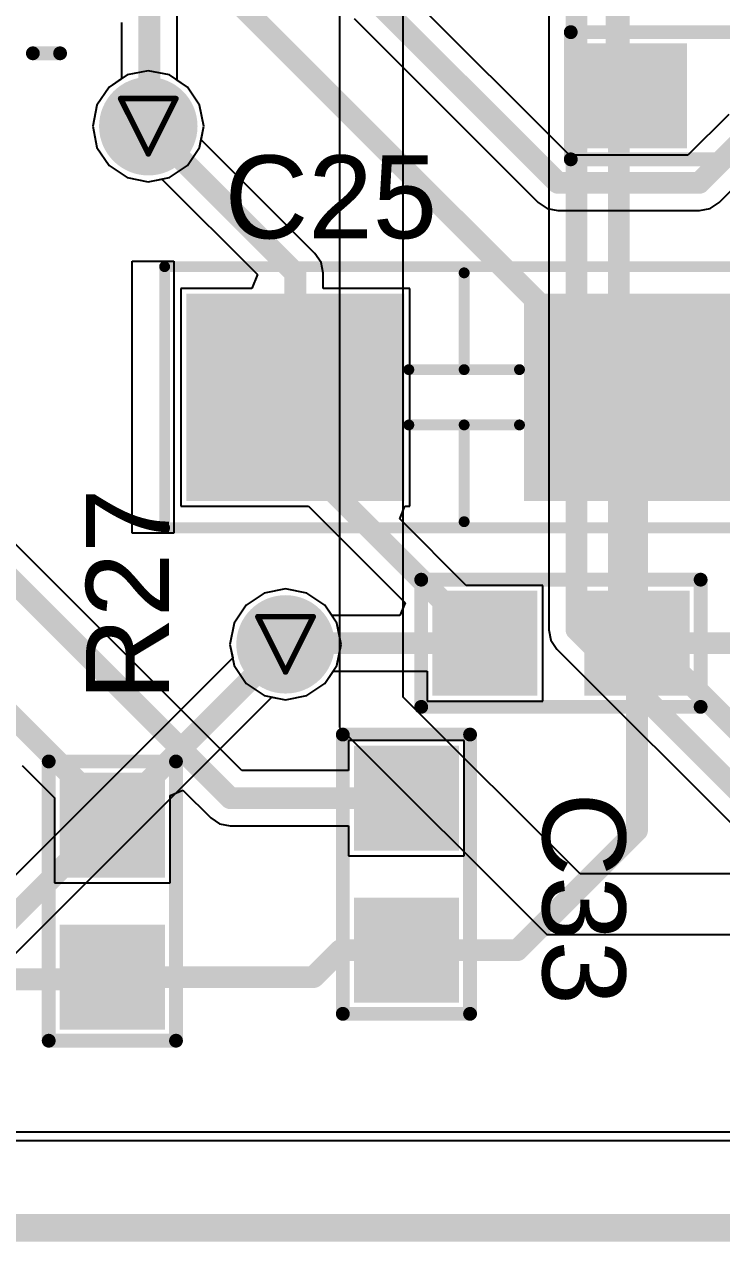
# Model space of a CAD drawing. Header units: inches. Extents: x 0 to 423, y -3 to 110.
# Drawn here: x 47.93 to 54.33, y -0.13 to 11.06 of the extents above; entities that cross this region are included whole.
import ezdxf

# ---------------------------------------------------------------- set-up
doc = ezdxf.new("R2010")
doc.units = ezdxf.units.IN
for name, color, linetype in [('Board Outline', 56, 'Continuous'), ('Bottom Layer', 5, 'Continuous'), ('Bottom Solder', 6, 'Continuous'), ('Drill Drawing', 1, 'Continuous'), ('Mechanical 1', 6, 'Continuous'), ('Mechanical 16', 56, 'Continuous'), ('Mechanical 6', 56, 'Continuous'), ('Mid Layer', 16, 'Continuous'), ('Mid Layer 2', 76, 'Continuous'), ('Top Layer', 1, 'Continuous'), ('Top Overlay', 2, 'Continuous'), ('Top Paste', 8, 'Continuous'), ('Top Solder', 216, 'Continuous'), ('Via Holes', 16, 'Continuous')]:
    doc.layers.add(name, color=color, linetype=linetype)
doc.styles.add('Arial', font='', dxfattribs={"height": 0.2})
doc.styles.get('Arial').set_extended_font_data('Arial')

# ---------------------------------------------------------------- blocks, each defined once
blk = doc.blocks.new('0603C_TBD_53')
at = {"layer": 'Top Layer'}
for points in [[(-0.381, 0.381), (0.381, 0.381), (0.381, -0.381), (-0.381, -0.381)], [(1.016, 0.381), (1.778, 0.381), (1.778, -0.381), (1.016, -0.381)]]:
    blk.add_hatch(color=1, dxfattribs=at).paths.add_polyline_path(points)
at = {"layer": 'Top Paste'}
for points in [[(-0.381, 0.381), (0.381, 0.381), (0.381, -0.381), (-0.381, -0.381)], [(1.016, 0.381), (1.778, 0.381), (1.778, -0.381), (1.016, -0.381)]]:
    blk.add_hatch(color=8, dxfattribs=at).paths.add_polyline_path(points)
at = {"layer": 'Top Solder'}
for points in [[(-0.4826, 0.4826), (0.4826, 0.4826), (0.4826, -0.4826), (-0.4826, -0.4826)], [(0.9144, 0.4826), (1.8796, 0.4826), (1.8796, -0.4826), (0.9144, -0.4826)]]:
    blk.add_hatch(color=216, dxfattribs=at).paths.add_polyline_path(points)
at = {"layer": 'Top Overlay'}
for points in [[(-0.5842, 0.5842, 0.127, 0.127, 0), (-0.5842, -0.5842, 0.127, 0.127, 0)], [(-0.5842, 0.5842, 0.127, 0.127, 0), (1.9812, 0.5842, 0.127, 0.127, 0)], [(1.9812, 0.5842, 0.127, 0.127, 0), (1.9812, -0.5842, 0.127, 0.127, 0)], [(-0.5842, -0.5842, 0.127, 0.127, 0), (1.9812, -0.5842, 0.127, 0.127, 0)]]:
    blk.add_lwpolyline(points, format="xyseb", dxfattribs=at)
for points in [[(-0.61595, 0.5842, 0.0635, 0.0635, 1), (-0.55245, 0.5842, 0.0635, 0.0635, 1)], [(-0.61595, 0.5842, 0.0635, 0.0635, 1), (-0.55245, 0.5842, 0.0635, 0.0635, 1)], [(1.94945, 0.5842, 0.0635, 0.0635, 1), (2.01295, 0.5842, 0.0635, 0.0635, 1)], [(1.94945, 0.5842, 0.0635, 0.0635, 1), (2.01295, 0.5842, 0.0635, 0.0635, 1)], [(-0.61595, -0.5842, 0.0635, 0.0635, 1), (-0.55245, -0.5842, 0.0635, 0.0635, 1)], [(-0.61595, -0.5842, 0.0635, 0.0635, 1), (-0.55245, -0.5842, 0.0635, 0.0635, 1)], [(1.94945, -0.5842, 0.0635, 0.0635, 1), (2.01295, -0.5842, 0.0635, 0.0635, 1)], [(1.94945, -0.5842, 0.0635, 0.0635, 1), (2.01295, -0.5842, 0.0635, 0.0635, 1)]]:
    blk.add_lwpolyline(points, format="xyseb", close=True, dxfattribs=at)
blk = doc.blocks.new('C_3216_TANTAL__91')
at = {"layer": 'Top Layer'}
for points in [[(-2.449957, 0.850011), (-0.649859, 0.850011), (-0.649859, -0.850011), (-2.449957, -0.850011)], [(0.649859, 0.850011), (2.449957, 0.850011), (2.449957, -0.850011), (0.649859, -0.850011)]]:
    blk.add_hatch(color=1, dxfattribs=at).paths.add_polyline_path(points)
at = {"layer": 'Top Paste'}
for points in [[(-2.449957, 0.850011), (-0.649859, 0.850011), (-0.649859, -0.850011), (-2.449957, -0.850011)], [(0.649859, 0.850011), (2.449957, 0.850011), (2.449957, -0.850011), (0.649859, -0.850011)]]:
    blk.add_hatch(color=8, dxfattribs=at).paths.add_polyline_path(points)
at = {"layer": 'Top Solder'}
for points in [[(-2.551557, 0.951611), (-0.548259, 0.951611), (-0.548259, -0.951611), (-2.551557, -0.951611)], [(0.548259, 0.951611), (2.551557, 0.951611), (2.551557, -0.951611), (0.548259, -0.951611)]]:
    blk.add_hatch(color=216, dxfattribs=at).paths.add_polyline_path(points)
at = {"layer": 'Mechanical 16'}
for p, q in [((2.667, -1.249934), (2.667, 1.249934)), ((2.667, 1.249934), (3.048, 1.249934)), ((3.048, 1.249934), (3.048, -1.249934)), ((3.048, -1.249934), (2.667, -1.249934))]:
    blk.add_line(p, q, dxfattribs=at)
for points in [[(2.750058, 1.199896, 0.100076, 0.100076, 0), (-2.750058, 1.199896, 0.100076, 0.100076, 0)], [(-2.750058, 1.199896, 0.100076, 0.100076, 0), (-2.750058, -1.199896, 0.100076, 0.100076, 0)], [(2.750058, 1.199896, 0.100076, 0.100076, 0), (2.750058, -1.199896, 0.100076, 0.100076, 0)], [(0, 1.143, 0.100076, 0.100076, 0), (0, 0.254, 0.100076, 0.100076, 0)], [(0, 0.254, 0.100076, 0.100076, 0), (-0.508, 0.254, 0.100076, 0.100076, 0)], [(0.508, 0.254, 0.100076, 0.100076, 0), (0, 0.254, 0.100076, 0.100076, 0)], [(0, -0.254, 0.100076, 0.100076, 0), (-0.508, -0.254, 0.100076, 0.100076, 0)], [(0, -0.254, 0.100076, 0.100076, 0), (0, -1.143, 0.100076, 0.100076, 0)], [(0.508, -0.254, 0.100076, 0.100076, 0), (0, -0.254, 0.100076, 0.100076, 0)], [(2.750058, -1.199896, 0.100076, 0.100076, 0), (-2.750058, -1.199896, 0.100076, 0.100076, 0)]]:
    blk.add_lwpolyline(points, format="xyseb", dxfattribs=at)
for points in [[(-2.775077, 1.199896, 0.050038, 0.050038, 1), (-2.725039, 1.199896, 0.050038, 0.050038, 1)], [(-2.775077, 1.199896, 0.050038, 0.050038, 1), (-2.725039, 1.199896, 0.050038, 0.050038, 1)], [(2.725039, 1.199896, 0.050038, 0.050038, 1), (2.775077, 1.199896, 0.050038, 0.050038, 1)], [(2.725039, 1.199896, 0.050038, 0.050038, 1), (2.775077, 1.199896, 0.050038, 0.050038, 1)], [(-0.025019, 1.143, 0.050038, 0.050038, 1), (0.025019, 1.143, 0.050038, 0.050038, 1)], [(-0.533019, 0.254, 0.050038, 0.050038, 1), (-0.482981, 0.254, 0.050038, 0.050038, 1)], [(-0.025019, 0.254, 0.050038, 0.050038, 1), (0.025019, 0.254, 0.050038, 0.050038, 1)], [(-0.025019, 0.254, 0.050038, 0.050038, 1), (0.025019, 0.254, 0.050038, 0.050038, 1)], [(-0.025019, 0.254, 0.050038, 0.050038, 1), (0.025019, 0.254, 0.050038, 0.050038, 1)], [(0.482981, 0.254, 0.050038, 0.050038, 1), (0.533019, 0.254, 0.050038, 0.050038, 1)], [(-0.533019, -0.254, 0.050038, 0.050038, 1), (-0.482981, -0.254, 0.050038, 0.050038, 1)], [(-0.025019, -0.254, 0.050038, 0.050038, 1), (0.025019, -0.254, 0.050038, 0.050038, 1)], [(-0.025019, -0.254, 0.050038, 0.050038, 1), (0.025019, -0.254, 0.050038, 0.050038, 1)], [(-0.025019, -0.254, 0.050038, 0.050038, 1), (0.025019, -0.254, 0.050038, 0.050038, 1)], [(0.482981, -0.254, 0.050038, 0.050038, 1), (0.533019, -0.254, 0.050038, 0.050038, 1)], [(-0.025019, -1.143, 0.050038, 0.050038, 1), (0.025019, -1.143, 0.050038, 0.050038, 1)], [(-2.775077, -1.199896, 0.050038, 0.050038, 1), (-2.725039, -1.199896, 0.050038, 0.050038, 1)], [(-2.775077, -1.199896, 0.050038, 0.050038, 1), (-2.725039, -1.199896, 0.050038, 0.050038, 1)], [(2.725039, -1.199896, 0.050038, 0.050038, 1), (2.775077, -1.199896, 0.050038, 0.050038, 1)], [(2.725039, -1.199896, 0.050038, 0.050038, 1), (2.775077, -1.199896, 0.050038, 0.050038, 1)]]:
    blk.add_lwpolyline(points, format="xyseb", close=True, dxfattribs=at)
blk = doc.blocks.new('C_1608_92')
at = {"layer": 'Top Layer'}
for points in [[(-0.381, 0.381), (0.381, 0.381), (0.381, -0.381), (-0.381, -0.381)], [(1.016, 0.381), (1.778, 0.381), (1.778, -0.381), (1.016, -0.381)]]:
    blk.add_hatch(color=1, dxfattribs=at).paths.add_polyline_path(points)
at = {"layer": 'Top Paste'}
for points in [[(-0.381, 0.381), (0.381, 0.381), (0.381, -0.381), (-0.381, -0.381)], [(1.016, 0.381), (1.778, 0.381), (1.778, -0.381), (1.016, -0.381)]]:
    blk.add_hatch(color=8, dxfattribs=at).paths.add_polyline_path(points)
at = {"layer": 'Top Solder'}
for points in [[(-0.4826, 0.4826), (0.4826, 0.4826), (0.4826, -0.4826), (-0.4826, -0.4826)], [(0.9144, 0.4826), (1.8796, 0.4826), (1.8796, -0.4826), (0.9144, -0.4826)]]:
    blk.add_hatch(color=216, dxfattribs=at).paths.add_polyline_path(points)
at = {"layer": 'Top Overlay'}
for points in [[(-0.5842, 0.5842, 0.127, 0.127, 0), (-0.5842, -0.5842, 0.127, 0.127, 0)], [(1.9812, 0.5842, 0.127, 0.127, 0), (-0.5842, 0.5842, 0.127, 0.127, 0)], [(1.9812, 0.5842, 0.127, 0.127, 0), (1.9812, -0.5842, 0.127, 0.127, 0)], [(1.9812, -0.5842, 0.127, 0.127, 0), (-0.5842, -0.5842, 0.127, 0.127, 0)]]:
    blk.add_lwpolyline(points, format="xyseb", dxfattribs=at)
for points in [[(-0.61595, 0.5842, 0.0635, 0.0635, 1), (-0.55245, 0.5842, 0.0635, 0.0635, 1)], [(-0.61595, 0.5842, 0.0635, 0.0635, 1), (-0.55245, 0.5842, 0.0635, 0.0635, 1)], [(1.94945, 0.5842, 0.0635, 0.0635, 1), (2.01295, 0.5842, 0.0635, 0.0635, 1)], [(1.94945, 0.5842, 0.0635, 0.0635, 1), (2.01295, 0.5842, 0.0635, 0.0635, 1)], [(-0.61595, -0.5842, 0.0635, 0.0635, 1), (-0.55245, -0.5842, 0.0635, 0.0635, 1)], [(-0.61595, -0.5842, 0.0635, 0.0635, 1), (-0.55245, -0.5842, 0.0635, 0.0635, 1)], [(1.94945, -0.5842, 0.0635, 0.0635, 1), (2.01295, -0.5842, 0.0635, 0.0635, 1)], [(1.94945, -0.5842, 0.0635, 0.0635, 1), (2.01295, -0.5842, 0.0635, 0.0635, 1)]]:
    blk.add_lwpolyline(points, format="xyseb", close=True, dxfattribs=at)
blk = doc.blocks.new('C_1608_95')
at = {"layer": 'Top Layer'}
for points in [[(-0.381, 0.381), (0.381, 0.381), (0.381, -0.381), (-0.381, -0.381)], [(1.016, 0.381), (1.778, 0.381), (1.778, -0.381), (1.016, -0.381)]]:
    blk.add_hatch(color=1, dxfattribs=at).paths.add_polyline_path(points)
at = {"layer": 'Top Paste'}
for points in [[(-0.381, 0.381), (0.381, 0.381), (0.381, -0.381), (-0.381, -0.381)], [(1.016, 0.381), (1.778, 0.381), (1.778, -0.381), (1.016, -0.381)]]:
    blk.add_hatch(color=8, dxfattribs=at).paths.add_polyline_path(points)
at = {"layer": 'Top Solder'}
for points in [[(-0.4826, 0.4826), (0.4826, 0.4826), (0.4826, -0.4826), (-0.4826, -0.4826)], [(0.9144, 0.4826), (1.8796, 0.4826), (1.8796, -0.4826), (0.9144, -0.4826)]]:
    blk.add_hatch(color=216, dxfattribs=at).paths.add_polyline_path(points)
at = {"layer": 'Top Overlay'}
for points in [[(-0.5842, -0.5842, 0.127, 0.127, 0), (-0.5842, 0.5842, 0.127, 0.127, 0)], [(-0.5842, 0.5842, 0.127, 0.127, 0), (1.9812, 0.5842, 0.127, 0.127, 0)], [(1.9812, -0.5842, 0.127, 0.127, 0), (1.9812, 0.5842, 0.127, 0.127, 0)], [(-0.5842, -0.5842, 0.127, 0.127, 0), (1.9812, -0.5842, 0.127, 0.127, 0)]]:
    blk.add_lwpolyline(points, format="xyseb", dxfattribs=at)
for points in [[(-0.61595, 0.5842, 0.0635, 0.0635, 1), (-0.55245, 0.5842, 0.0635, 0.0635, 1)], [(-0.61595, 0.5842, 0.0635, 0.0635, 1), (-0.55245, 0.5842, 0.0635, 0.0635, 1)], [(1.94945, 0.5842, 0.0635, 0.0635, 1), (2.01295, 0.5842, 0.0635, 0.0635, 1)], [(1.94945, 0.5842, 0.0635, 0.0635, 1), (2.01295, 0.5842, 0.0635, 0.0635, 1)], [(-0.61595, -0.5842, 0.0635, 0.0635, 1), (-0.55245, -0.5842, 0.0635, 0.0635, 1)], [(-0.61595, -0.5842, 0.0635, 0.0635, 1), (-0.55245, -0.5842, 0.0635, 0.0635, 1)], [(1.94945, -0.5842, 0.0635, 0.0635, 1), (2.01295, -0.5842, 0.0635, 0.0635, 1)], [(1.94945, -0.5842, 0.0635, 0.0635, 1), (2.01295, -0.5842, 0.0635, 0.0635, 1)]]:
    blk.add_lwpolyline(points, format="xyseb", close=True, dxfattribs=at)
blk = doc.blocks.new('0603C_TBD_128')
at = {"layer": 'Top Layer'}
for points in [[(-0.381, 0.381), (0.381, 0.381), (0.381, -0.381), (-0.381, -0.381)], [(1.016, 0.381), (1.778, 0.381), (1.778, -0.381), (1.016, -0.381)]]:
    blk.add_hatch(color=1, dxfattribs=at).paths.add_polyline_path(points)
at = {"layer": 'Top Paste'}
for points in [[(-0.381, 0.381), (0.381, 0.381), (0.381, -0.381), (-0.381, -0.381)], [(1.016, 0.381), (1.778, 0.381), (1.778, -0.381), (1.016, -0.381)]]:
    blk.add_hatch(color=8, dxfattribs=at).paths.add_polyline_path(points)
at = {"layer": 'Top Solder'}
for points in [[(-0.4826, 0.4826), (0.4826, 0.4826), (0.4826, -0.4826), (-0.4826, -0.4826)], [(0.9144, 0.4826), (1.8796, 0.4826), (1.8796, -0.4826), (0.9144, -0.4826)]]:
    blk.add_hatch(color=216, dxfattribs=at).paths.add_polyline_path(points)
at = {"layer": 'Top Overlay'}
for points in [[(-0.5842, 0.5842, 0.127, 0.127, 0), (-0.5842, -0.5842, 0.127, 0.127, 0)], [(-0.5842, 0.5842, 0.127, 0.127, 0), (1.9812, 0.5842, 0.127, 0.127, 0)], [(1.9812, 0.5842, 0.127, 0.127, 0), (1.9812, -0.5842, 0.127, 0.127, 0)], [(-0.5842, -0.5842, 0.127, 0.127, 0), (1.9812, -0.5842, 0.127, 0.127, 0)]]:
    blk.add_lwpolyline(points, format="xyseb", dxfattribs=at)
for points in [[(-0.61595, 0.5842, 0.0635, 0.0635, 1), (-0.55245, 0.5842, 0.0635, 0.0635, 1)], [(-0.61595, 0.5842, 0.0635, 0.0635, 1), (-0.55245, 0.5842, 0.0635, 0.0635, 1)], [(1.94945, 0.5842, 0.0635, 0.0635, 1), (2.01295, 0.5842, 0.0635, 0.0635, 1)], [(1.94945, 0.5842, 0.0635, 0.0635, 1), (2.01295, 0.5842, 0.0635, 0.0635, 1)], [(-0.61595, -0.5842, 0.0635, 0.0635, 1), (-0.55245, -0.5842, 0.0635, 0.0635, 1)], [(-0.61595, -0.5842, 0.0635, 0.0635, 1), (-0.55245, -0.5842, 0.0635, 0.0635, 1)], [(1.94945, -0.5842, 0.0635, 0.0635, 1), (2.01295, -0.5842, 0.0635, 0.0635, 1)], [(1.94945, -0.5842, 0.0635, 0.0635, 1), (2.01295, -0.5842, 0.0635, 0.0635, 1)]]:
    blk.add_lwpolyline(points, format="xyseb", close=True, dxfattribs=at)
blk = doc.blocks.new('W5500_131')
at = {"layer": 'Mechanical 6'}
blk.add_lwpolyline([(5.500116, -2.750058, 0.127, 0.127, 0), (5.750052, -2.750058, 0.127, 0.127, 0)], format="xyseb", dxfattribs=at)
for points in [[(5.468366, -2.750058, 0.0635, 0.0635, 1), (5.531866, -2.750058, 0.0635, 0.0635, 1)], [(5.718302, -2.750058, 0.0635, 0.0635, 1), (5.781802, -2.750058, 0.0635, 0.0635, 1)]]:
    blk.add_lwpolyline(points, format="xyseb", close=True, dxfattribs=at)

msp = doc.modelspace()

# ---------------------------------------------------------------- hatches: boundary and pattern name
at = {"layer": 'Bottom Layer'}
h = msp.add_hatch(color=5, dxfattribs=at)
edge = h.paths.add_edge_path()
edge.add_arc((49.07, 10.12), 0.35, 0, 360)
h = msp.add_hatch(color=5, dxfattribs=at)
edge = h.paths.add_edge_path()
edge.add_arc((50.33, 5.36), 0.35, 0, 360)
at = {"layer": 'Bottom Solder'}
h = msp.add_hatch(color=6, dxfattribs=at)
edge = h.paths.add_edge_path()
edge.add_arc((49.07, 10.12), 0.452, 0, 360)
h = msp.add_hatch(color=6, dxfattribs=at)
edge = h.paths.add_edge_path()
edge.add_arc((50.33, 5.36), 0.452, 0, 360)
at = {"layer": 'Mid Layer'}
h = msp.add_hatch(color=16, dxfattribs=at)
edge = h.paths.add_edge_path()
edge.add_arc((49.07, 10.12), 0.35, 0, 360)
h = msp.add_hatch(color=16, dxfattribs=at)
edge = h.paths.add_edge_path()
edge.add_arc((50.33, 5.36), 0.35, 0, 360)
at = {"layer": 'Mid Layer 2'}
h = msp.add_hatch(color=76, dxfattribs=at)
edge = h.paths.add_edge_path()
edge.add_arc((49.07, 10.12), 0.35, 0, 360)
h = msp.add_hatch(color=76, dxfattribs=at)
edge = h.paths.add_edge_path()
edge.add_arc((50.33, 5.36), 0.35, 0, 360)
at = {"layer": 'Top Layer'}
h = msp.add_hatch(color=1, dxfattribs=at)
edge = h.paths.add_edge_path()
edge.add_arc((49.07, 10.12), 0.35, 0, 360)
h = msp.add_hatch(color=1, dxfattribs=at)
edge = h.paths.add_edge_path()
edge.add_arc((50.33, 5.36), 0.35, 0, 360)
at = {"layer": 'Top Solder'}
h = msp.add_hatch(color=216, dxfattribs=at)
edge = h.paths.add_edge_path()
edge.add_arc((49.07, 10.12), 0.452, 0, 360)
h = msp.add_hatch(color=216, dxfattribs=at)
edge = h.paths.add_edge_path()
edge.add_arc((50.33, 5.36), 0.452, 0, 360)
at = {"layer": 'Via Holes'}
h = msp.add_hatch(color=7, dxfattribs=at)
edge = h.paths.add_edge_path()
edge.add_arc((49.07, 10.12), 0.25, 0, 360)
h = msp.add_hatch(color=7, dxfattribs=at)
edge = h.paths.add_edge_path()
edge.add_arc((50.33, 5.36), 0.25, 0, 360)

# ---------------------------------------------------------------- linework, layer by layer
at = {"layer": 'Board Outline'}
msp.add_lwpolyline([(0, 0, 0.254, 0.254, 0), (64.06, 0, 0.254, 0.254, 0)], format="xyseb", dxfattribs=at)
at = {"layer": 'Bottom Layer'}
for p, q in [((52.746, 24.317), (52.746, 5.495)), ((49.07, 10.63), (48.875, 10.591)), ((49.265, 10.591), (49.07, 10.63)), ((48.875, 10.591), (48.71, 10.48)), ((49.43, 10.48), (49.265, 10.591)), ((48.71, 10.48), (48.599, 10.315)), ((49.541, 10.315), (49.43, 10.48)), ((48.599, 10.315), (48.56, 10.12)), ((49.58, 10.12), (49.541, 10.315)), ((48.56, 10.12), (48.599, 9.925)), ((49.541, 9.925), (49.58, 10.12)), ((48.599, 9.925), (48.71, 9.76)), ((49.43, 9.76), (49.541, 9.925)), ((48.71, 9.76), (48.875, 9.649)), ((49.265, 9.649), (49.43, 9.76)), ((48.875, 9.649), (49.07, 9.61)), ((49.07, 9.61), (49.265, 9.649)), ((50.135, 5.831), (49.97, 5.72)), ((50.33, 5.87), (50.135, 5.831)), ((50.525, 5.831), (50.33, 5.87)), ((50.69, 5.72), (50.525, 5.831)), ((49.97, 5.72), (49.859, 5.555)), ((50.801, 5.555), (50.69, 5.72)), ((49.859, 5.555), (49.82, 5.36)), ((50.84, 5.36), (50.801, 5.555)), ((52.746, 5.495), (52.765, 5.398)), ((52.765, 5.398), (52.821, 5.315)), ((49.82, 5.36), (49.845, 5.235)), ((50.801, 5.165), (50.84, 5.36)), ((52.821, 5.315), (54.776, 3.36)), ((49.845, 5.235), (45.704, 1.095)), ((50.69, 5), (50.801, 5.165)), ((50.525, 4.889), (50.69, 5)), ((46.248, 0.917), (50.205, 4.875)), ((50.205, 4.875), (50.33, 4.85)), ((50.33, 4.85), (50.525, 4.889)), ((52.776, 0.8), (46.296, 0.8)), ((54.713, 0.8), (52.776, 0.8))]:
    msp.add_line(p, q, dxfattribs=at)
for points in [[(53.001, 5.495, 0.2, 0.2, 0), (53.001, 24.317, 0.2, 0.2, 0)], [(53.391, 5.657, 0.2, 0.2, 0), (53.391, 24.155, 0.2, 0.2, 0)], [(53.391, 5.657, 0.2, 0.2, 0), (55.118, 3.93, 0.2, 0.2, 0)], [(53.001, 5.495, 0.2, 0.2, 0), (54.956, 3.54, 0.2, 0.2, 0)], [(45.81, 0.84, 0.2, 0.2, 0), (50.33, 5.36, 0.2, 0.2, 0)]]:
    msp.add_lwpolyline(points, format="xyseb", dxfattribs=at)
for points in [[(53.341, 5.657, 0.1, 0.1, 1), (53.441, 5.657, 0.1, 0.1, 1)], [(53.341, 5.657, 0.1, 0.1, 1), (53.441, 5.657, 0.1, 0.1, 1)], [(52.951, 5.495, 0.1, 0.1, 1), (53.051, 5.495, 0.1, 0.1, 1)], [(52.951, 5.495, 0.1, 0.1, 1), (53.051, 5.495, 0.1, 0.1, 1)], [(50.28, 5.36, 0.1, 0.1, 1), (50.38, 5.36, 0.1, 0.1, 1)]]:
    msp.add_lwpolyline(points, format="xyseb", close=True, dxfattribs=at)
at = {"layer": 'Drill Drawing'}
for points in [[(48.816, 10.374, 0.0508, 0.0508, 0), (49.324, 10.374, 0.0508, 0.0508, 0)], [(48.816, 10.374, 0.0508, 0.0508, 0), (49.07, 9.866, 0.0508, 0.0508, 0)], [(49.07, 9.866, 0.0508, 0.0508, 0), (49.324, 10.374, 0.0508, 0.0508, 0)], [(50.076, 5.614, 0.0508, 0.0508, 0), (50.584, 5.614, 0.0508, 0.0508, 0)], [(50.076, 5.614, 0.0508, 0.0508, 0), (50.33, 5.106, 0.0508, 0.0508, 0)], [(50.33, 5.106, 0.0508, 0.0508, 0), (50.584, 5.614, 0.0508, 0.0508, 0)]]:
    msp.add_lwpolyline(points, format="xyseb", dxfattribs=at)
for points in [[(48.803, 10.374, 0.0254, 0.0254, 1), (48.829, 10.374, 0.0254, 0.0254, 1)], [(48.803, 10.374, 0.0254, 0.0254, 1), (48.829, 10.374, 0.0254, 0.0254, 1)], [(49.311, 10.374, 0.0254, 0.0254, 1), (49.337, 10.374, 0.0254, 0.0254, 1)], [(49.311, 10.374, 0.0254, 0.0254, 1), (49.337, 10.374, 0.0254, 0.0254, 1)], [(49.057, 9.866, 0.0254, 0.0254, 1), (49.083, 9.866, 0.0254, 0.0254, 1)], [(49.057, 9.866, 0.0254, 0.0254, 1), (49.083, 9.866, 0.0254, 0.0254, 1)], [(50.063, 5.614, 0.0254, 0.0254, 1), (50.089, 5.614, 0.0254, 0.0254, 1)], [(50.063, 5.614, 0.0254, 0.0254, 1), (50.089, 5.614, 0.0254, 0.0254, 1)], [(50.571, 5.614, 0.0254, 0.0254, 1), (50.597, 5.614, 0.0254, 0.0254, 1)], [(50.571, 5.614, 0.0254, 0.0254, 1), (50.597, 5.614, 0.0254, 0.0254, 1)], [(50.317, 5.106, 0.0254, 0.0254, 1), (50.343, 5.106, 0.0254, 0.0254, 1)], [(50.317, 5.106, 0.0254, 0.0254, 1), (50.343, 5.106, 0.0254, 0.0254, 1)]]:
    msp.add_lwpolyline(points, format="xyseb", close=True, dxfattribs=at)
at = {"layer": 'Mechanical 1'}
msp.add_lwpolyline([(0, 0, 0.254, 0.254, 0), (64.06, 0, 0.254, 0.254, 0)], format="xyseb", dxfattribs=at)
at = {"layer": 'Mid Layer'}
for p, q in [((49.07, 10.63), (48.875, 10.591)), ((49.265, 10.591), (49.07, 10.63)), ((48.875, 10.591), (48.71, 10.48)), ((49.43, 10.48), (49.265, 10.591)), ((48.71, 10.48), (48.599, 10.315)), ((49.541, 10.315), (49.43, 10.48)), ((48.599, 10.315), (48.56, 10.12)), ((49.58, 10.12), (49.541, 10.315)), ((48.56, 10.12), (48.599, 9.925)), ((49.541, 9.925), (49.58, 10.12)), ((48.599, 9.925), (48.71, 9.76)), ((49.43, 9.76), (49.541, 9.925)), ((48.71, 9.76), (48.875, 9.649)), ((49.265, 9.649), (49.43, 9.76)), ((48.875, 9.649), (49.07, 9.61)), ((49.07, 9.61), (49.265, 9.649)), ((50.135, 5.831), (49.97, 5.72)), ((50.33, 5.87), (50.135, 5.831)), ((50.525, 5.831), (50.33, 5.87)), ((50.69, 5.72), (50.525, 5.831)), ((49.97, 5.72), (49.859, 5.555)), ((50.801, 5.555), (50.69, 5.72)), ((49.859, 5.555), (49.82, 5.36)), ((50.84, 5.36), (50.801, 5.555)), ((49.82, 5.36), (49.859, 5.165)), ((50.801, 5.165), (50.84, 5.36)), ((49.859, 5.165), (49.97, 5)), ((50.69, 5), (50.801, 5.165)), ((49.97, 5), (50.135, 4.889)), ((50.525, 4.889), (50.69, 5)), ((50.135, 4.889), (50.33, 4.85)), ((50.33, 4.85), (50.525, 4.889)), ((54.713, 0.8), (32.126, 0.8))]:
    msp.add_line(p, q, dxfattribs=at)
at = {"layer": 'Mid Layer 2'}
for p, q in [((50.825, 13.464), (50.825, 4.597)), ((51.41, 4.876), (51.41, 13.385)), ((53.035, 3.251), (51.41, 4.876)), ((50.825, 4.597), (52.728, 2.695)), ((58.884, 3.251), (53.035, 3.251)), ((52.728, 2.695), (56.15, 2.695)), ((56.15, 0.88), (44.171, 0.88))]:
    msp.add_line(p, q, dxfattribs=at)
at = {"layer": 'Top Layer'}
for p, q in [((52.936, 9.855), (51.395, 11.396)), ((48.825, 11.074), (48.825, 10.558)), ((49.335, 10.544), (49.335, 11.18)), ((50.96, 11.11), (52.65, 9.42)), ((48.825, 10.558), (48.71, 10.48)), ((49.43, 10.48), (49.335, 10.544)), ((48.71, 10.48), (48.599, 10.315)), ((49.541, 10.315), (49.43, 10.48)), ((48.599, 10.315), (48.56, 10.12)), ((49.58, 10.12), (49.541, 10.315)), ((54.399, 10.229), (54.024, 9.855)), ((48.56, 10.12), (48.599, 9.925)), ((49.555, 9.995), (49.58, 10.12)), ((50.6, 8.95), (49.555, 9.995)), ((48.599, 9.925), (48.71, 9.76)), ((54.024, 9.855), (52.936, 9.855)), ((54.31, 9.42), (54.759, 9.869)), ((48.71, 9.76), (48.875, 9.649)), ((48.875, 9.649), (49.07, 9.61)), ((49.07, 9.61), (49.195, 9.635)), ((49.195, 9.635), (50.073, 8.757)), ((52.65, 9.42), (52.732, 9.365)), ((54.228, 9.365), (54.31, 9.42)), ((52.732, 9.365), (52.83, 9.345)), ((52.83, 9.345), (54.13, 9.345)), ((54.13, 9.345), (54.228, 9.365)), ((50.656, 8.867), (50.6, 8.95)), ((50.675, 8.77), (50.656, 8.867)), ((50.073, 8.757), (50.02, 8.63)), ((50.675, 8.63), (50.675, 8.77)), ((50.02, 8.63), (49.37, 8.63)), ((49.37, 8.63), (49.37, 6.63)), ((51.47, 8.63), (50.675, 8.63)), ((51.47, 6.63), (51.47, 8.63)), ((49.929, 4.202), (46.485, 7.646)), ((49.37, 6.63), (50.54, 6.63)), ((50.54, 6.63), (51.427, 5.742)), ((51.378, 6.513), (51.426, 6.63)), ((51.426, 6.63), (51.47, 6.63)), ((51.989, 5.901), (51.378, 6.513)), ((50.135, 5.831), (49.97, 5.72)), ((50.33, 5.87), (50.135, 5.831)), ((50.525, 5.831), (50.33, 5.87)), ((50.69, 5.72), (50.525, 5.831)), ((52.691, 5.901), (51.989, 5.901)), ((52.691, 4.839), (52.691, 5.901)), ((49.97, 5.72), (49.859, 5.555)), ((50.754, 5.625), (50.69, 5.72)), ((51.427, 5.742), (51.379, 5.625)), ((51.379, 5.625), (50.754, 5.625)), ((49.859, 5.555), (49.82, 5.36)), ((49.82, 5.36), (49.859, 5.165)), ((49.859, 5.165), (49.97, 5)), ((50.69, 5), (50.768, 5.115)), ((50.768, 5.115), (51.629, 5.115)), ((51.629, 5.115), (51.629, 4.839)), ((49.97, 5), (50.135, 4.889)), ((50.525, 4.889), (50.69, 5)), ((50.135, 4.889), (50.33, 4.85)), ((50.33, 4.85), (50.525, 4.889)), ((51.629, 4.839), (52.691, 4.839)), ((51.971, 4.478), (50.909, 4.478)), ((50.909, 4.478), (50.909, 4.202)), ((51.971, 3.416), (51.971, 4.478)), ((47.913, 4.246), (48.209, 3.951)), ((50.909, 4.202), (49.929, 4.202)), ((48.209, 3.951), (48.209, 3.169)), ((49.271, 3.973), (49.388, 4.021)), ((49.271, 3.169), (49.271, 3.973)), ((49.388, 4.021), (49.643, 3.767)), ((49.643, 3.767), (49.725, 3.712)), ((49.725, 3.712), (49.823, 3.692)), ((49.823, 3.692), (50.909, 3.692)), ((50.909, 3.692), (50.909, 3.416)), ((50.909, 3.416), (51.971, 3.416)), ((48.209, 3.169), (49.271, 3.169)), ((54.713, 0.8), (32.026, 0.8))]:
    msp.add_line(p, q, dxfattribs=at)
for points in [[(48.36, 12.79, 0.2, 0.2, 0), (53.52, 7.63, 0.2, 0.2, 0)], [(53.37, 10.563, 0.2, 0.2, 0), (53.37, 12.49, 0.2, 0.2, 0)], [(51.14, 11.29, 0.2, 0.2, 0), (52.83, 9.6, 0.2, 0.2, 0)], [(49.08, 10.13, 0.2, 0.2, 0), (49.08, 11.18, 0.2, 0.2, 0)], [(53.37, 10.563, 0.2, 0.2, 0), (53.533, 10.4, 0.2, 0.2, 0)], [(54.13, 9.6, 0.2, 0.2, 0), (54.93, 10.4, 0.2, 0.2, 0)], [(49.07, 10.12, 0.2, 0.2, 0), (49.08, 10.13, 0.2, 0.2, 0)], [(49.07, 10.12, 0.2, 0.2, 0), (50.42, 8.77, 0.2, 0.2, 0)], [(52.83, 9.6, 0.2, 0.2, 0), (54.13, 9.6, 0.2, 0.2, 0)], [(50.42, 7.63, 0.2, 0.2, 0), (50.42, 8.77, 0.2, 0.2, 0)], [(53.52, 7.63, 0.2, 0.2, 0), (53.52, 7.93, 0.2, 0.2, 0)], [(44.76, 7.76, 0.2, 0.2, 0), (48.74, 3.78, 0.2, 0.2, 0)], [(50.42, 7.11, 0.2, 0.2, 0), (50.42, 7.63, 0.2, 0.2, 0)], [(53.52, 7.63, 0.2, 0.2, 0), (53.557, 7.593, 0.2, 0.2, 0)], [(46.23, 7.54, 0.2, 0.2, 0), (49.823, 3.947, 0.2, 0.2, 0)], [(53.557, 5.37, 0.2, 0.2, 0), (53.557, 7.593, 0.2, 0.2, 0)], [(50.42, 7.11, 0.2, 0.2, 0), (52.16, 5.37, 0.2, 0.2, 0)], [(50.33, 5.36, 0.2, 0.2, 0), (50.34, 5.37, 0.2, 0.2, 0)], [(50.34, 5.37, 0.2, 0.2, 0), (52.16, 5.37, 0.2, 0.2, 0)], [(53.557, 3.65, 0.2, 0.2, 0), (53.557, 5.37, 0.2, 0.2, 0)], [(53.557, 5.37, 0.2, 0.2, 0), (55.58, 5.37, 0.2, 0.2, 0)], [(49.823, 3.947, 0.2, 0.2, 0), (51.44, 3.947, 0.2, 0.2, 0)], [(48.74, 3.7, 0.2, 0.2, 0), (48.74, 3.78, 0.2, 0.2, 0)], [(52.457, 2.55, 0.2, 0.2, 0), (53.557, 3.65, 0.2, 0.2, 0)], [(50.587, 2.303, 0.2, 0.2, 0), (50.834, 2.55, 0.2, 0.2, 0)], [(50.834, 2.55, 0.2, 0.2, 0), (51.44, 2.55, 0.2, 0.2, 0)], [(51.44, 2.55, 0.2, 0.2, 0), (52.457, 2.55, 0.2, 0.2, 0)], [(47.27, 2.283, 0.2, 0.2, 0), (48.72, 2.283, 0.2, 0.2, 0)], [(48.72, 2.283, 0.2, 0.2, 0), (48.74, 2.303, 0.2, 0.2, 0)], [(48.74, 2.303, 0.2, 0.2, 0), (50.587, 2.303, 0.2, 0.2, 0)]]:
    msp.add_lwpolyline(points, format="xyseb", dxfattribs=at)
for points in [[(53.32, 10.563, 0.1, 0.1, 1), (53.42, 10.563, 0.1, 0.1, 1)], [(53.32, 10.563, 0.1, 0.1, 1), (53.42, 10.563, 0.1, 0.1, 1)], [(53.483, 10.4, 0.1, 0.1, 1), (53.583, 10.4, 0.1, 0.1, 1)], [(49.02, 10.12, 0.1, 0.1, 1), (49.12, 10.12, 0.1, 0.1, 1)], [(49.02, 10.12, 0.1, 0.1, 1), (49.12, 10.12, 0.1, 0.1, 1)], [(49.03, 10.13, 0.1, 0.1, 1), (49.13, 10.13, 0.1, 0.1, 1)], [(49.03, 10.13, 0.1, 0.1, 1), (49.13, 10.13, 0.1, 0.1, 1)], [(52.78, 9.6, 0.1, 0.1, 1), (52.88, 9.6, 0.1, 0.1, 1)], [(52.78, 9.6, 0.1, 0.1, 1), (52.88, 9.6, 0.1, 0.1, 1)], [(54.08, 9.6, 0.1, 0.1, 1), (54.18, 9.6, 0.1, 0.1, 1)], [(54.08, 9.6, 0.1, 0.1, 1), (54.18, 9.6, 0.1, 0.1, 1)], [(50.37, 8.77, 0.1, 0.1, 1), (50.47, 8.77, 0.1, 0.1, 1)], [(50.37, 8.77, 0.1, 0.1, 1), (50.47, 8.77, 0.1, 0.1, 1)], [(53.47, 7.93, 0.1, 0.1, 1), (53.57, 7.93, 0.1, 0.1, 1)], [(50.37, 7.63, 0.1, 0.1, 1), (50.47, 7.63, 0.1, 0.1, 1)], [(50.37, 7.63, 0.1, 0.1, 1), (50.47, 7.63, 0.1, 0.1, 1)], [(53.47, 7.63, 0.1, 0.1, 1), (53.57, 7.63, 0.1, 0.1, 1)], [(53.47, 7.63, 0.1, 0.1, 1), (53.57, 7.63, 0.1, 0.1, 1)], [(53.47, 7.63, 0.1, 0.1, 1), (53.57, 7.63, 0.1, 0.1, 1)], [(53.507, 7.593, 0.1, 0.1, 1), (53.607, 7.593, 0.1, 0.1, 1)], [(53.507, 7.593, 0.1, 0.1, 1), (53.607, 7.593, 0.1, 0.1, 1)], [(50.37, 7.11, 0.1, 0.1, 1), (50.47, 7.11, 0.1, 0.1, 1)], [(50.37, 7.11, 0.1, 0.1, 1), (50.47, 7.11, 0.1, 0.1, 1)], [(50.28, 5.36, 0.1, 0.1, 1), (50.38, 5.36, 0.1, 0.1, 1)], [(50.29, 5.37, 0.1, 0.1, 1), (50.39, 5.37, 0.1, 0.1, 1)], [(50.29, 5.37, 0.1, 0.1, 1), (50.39, 5.37, 0.1, 0.1, 1)], [(52.11, 5.37, 0.1, 0.1, 1), (52.21, 5.37, 0.1, 0.1, 1)], [(52.11, 5.37, 0.1, 0.1, 1), (52.21, 5.37, 0.1, 0.1, 1)], [(53.507, 5.37, 0.1, 0.1, 1), (53.607, 5.37, 0.1, 0.1, 1)], [(53.507, 5.37, 0.1, 0.1, 1), (53.607, 5.37, 0.1, 0.1, 1)], [(53.507, 5.37, 0.1, 0.1, 1), (53.607, 5.37, 0.1, 0.1, 1)], [(49.773, 3.947, 0.1, 0.1, 1), (49.873, 3.947, 0.1, 0.1, 1)], [(49.773, 3.947, 0.1, 0.1, 1), (49.873, 3.947, 0.1, 0.1, 1)], [(51.39, 3.947, 0.1, 0.1, 1), (51.49, 3.947, 0.1, 0.1, 1)], [(48.69, 3.78, 0.1, 0.1, 1), (48.79, 3.78, 0.1, 0.1, 1)], [(48.69, 3.78, 0.1, 0.1, 1), (48.79, 3.78, 0.1, 0.1, 1)], [(48.69, 3.7, 0.1, 0.1, 1), (48.79, 3.7, 0.1, 0.1, 1)], [(53.507, 3.65, 0.1, 0.1, 1), (53.607, 3.65, 0.1, 0.1, 1)], [(53.507, 3.65, 0.1, 0.1, 1), (53.607, 3.65, 0.1, 0.1, 1)], [(50.784, 2.55, 0.1, 0.1, 1), (50.884, 2.55, 0.1, 0.1, 1)], [(50.784, 2.55, 0.1, 0.1, 1), (50.884, 2.55, 0.1, 0.1, 1)], [(51.39, 2.55, 0.1, 0.1, 1), (51.49, 2.55, 0.1, 0.1, 1)], [(51.39, 2.55, 0.1, 0.1, 1), (51.49, 2.55, 0.1, 0.1, 1)], [(52.407, 2.55, 0.1, 0.1, 1), (52.507, 2.55, 0.1, 0.1, 1)], [(52.407, 2.55, 0.1, 0.1, 1), (52.507, 2.55, 0.1, 0.1, 1)], [(48.67, 2.283, 0.1, 0.1, 1), (48.77, 2.283, 0.1, 0.1, 1)], [(48.67, 2.283, 0.1, 0.1, 1), (48.77, 2.283, 0.1, 0.1, 1)], [(48.69, 2.303, 0.1, 0.1, 1), (48.79, 2.303, 0.1, 0.1, 1)], [(48.69, 2.303, 0.1, 0.1, 1), (48.79, 2.303, 0.1, 0.1, 1)], [(50.537, 2.303, 0.1, 0.1, 1), (50.637, 2.303, 0.1, 0.1, 1)], [(50.537, 2.303, 0.1, 0.1, 1), (50.637, 2.303, 0.1, 0.1, 1)]]:
    msp.add_lwpolyline(points, format="xyseb", close=True, dxfattribs=at)

# ---------------------------------------------------------------- block references
for name, p in [('W5500_131', (42.51, 13.54)), ('C_1608_95', (53.533, 10.4))]:
    msp.add_blockref(name, p)
for name, p, rotation in [('C_3216_TANTAL__91', (51.97, 7.63), 180), ('C_1608_92', (53.557, 5.37), 180), ('0603C_TBD_53', (51.44, 2.55), 90), ('0603C_TBD_128', (48.74, 2.303), 90)]:
    msp.add_blockref(name, p, dxfattribs=dict(rotation=rotation))

# ---------------------------------------------------------------- texts
at = {"layer": 'Top Overlay', "style": 'Arial'}
msp.add_text('C25', height=0.762, dxfattribs=at).set_placement((49.77, 9.09))
for s, rotation, p in [('R27', 90, (49.26, 4.84)), ('C33', 270, (52.69, 4))]:
    msp.add_text(s, height=0.762, rotation=rotation, dxfattribs=at).set_placement(p)

doc.saveas('drawing.dxf')
